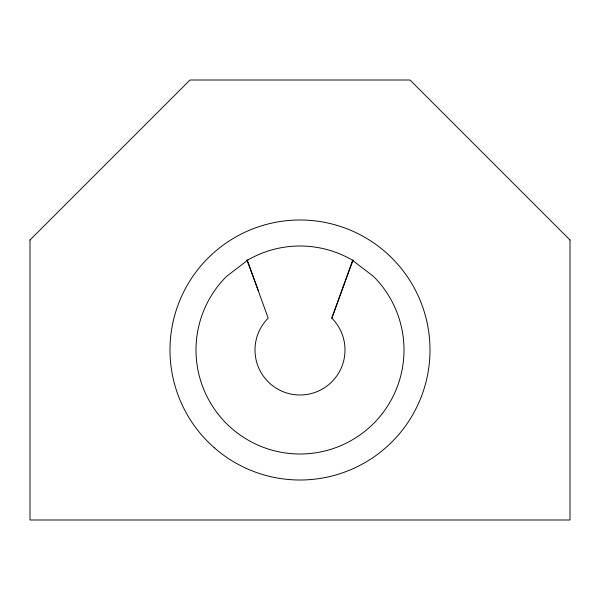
<?xml version="1.0" encoding="UTF-8"?>
<svg xmlns="http://www.w3.org/2000/svg" width="600" height="600" viewBox="0 0 600 600"><rect width="100%" height="100%" fill="white"/><g stroke="black" fill="none" stroke-linecap="round" stroke-linejoin="round"><path stroke-width="0.9" d="M247.282 260.168L268.178 318.173A45 45 0 0 0 268.178 381.817A45 45 0 0 0 331.822 381.817A45 45 0 0 0 331.822 318.173L352.718 260.168M331.822 318.173L353.093 259.95M30 240L189.998 80.002L410.002 80.002L570 240M246.923 259.935L258.45 291.165M570 239.955L570 519.998L30 519.998L30 239.955M248.002 259.935L226.462 276.457A104.002 104.002 0 0 0 226.462 423.54A104.002 104.002 0 0 0 373.538 423.54A104.002 104.002 0 0 0 373.538 276.457L351.998 259.935A104.002 104.002 0 0 0 248.002 259.935M214.282 447.743A129.998 129.998 0 0 0 427.5 375.36A129.998 129.998 0 0 0 258.21 226.897A129.998 129.998 0 0 0 214.282 447.743"/></g></svg>
